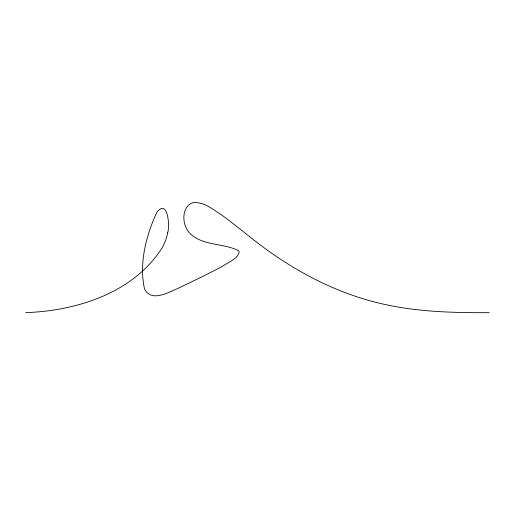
<?xml version="1.0" encoding="UTF-8"?>
<svg xmlns="http://www.w3.org/2000/svg" width="515" height="515" viewBox="0 0 515 515"><rect width="100%" height="100%" fill="white"/><g stroke="black" fill="none" stroke-linecap="round" stroke-linejoin="round"><path stroke-width="0.77" d="M167.71 232.555C170.001 226.24 167.839 197.966 156.727 212.476C146.073 235.709 138.838 263.596 144.535 288.979C151.21 302.517 168.399 292.475 178.139 288.297C193.067 281.036 208.169 274.083 222.738 266.107C228.409 262.116 237.17 259.406 239.198 252.118L238.606 250.741C223.246 242.752 202.459 246.279 189.469 232.896C181.872 224.74 180.971 206.727 193.177 202.556C203.94 201.693 212.953 209.412 221.489 214.877C234.254 224.083 246.26 234.28 258.788 243.795C295.649 271.856 337.673 293.885 383.089 304.05C417.877 311.993 453.721 312.824 489.25 312.657M25.75 312.657C76.986 310.764 133.939 292.816 162.437 247.309A70.104 47.457 -24.7 0 0 167.748 232.548"/></g></svg>
